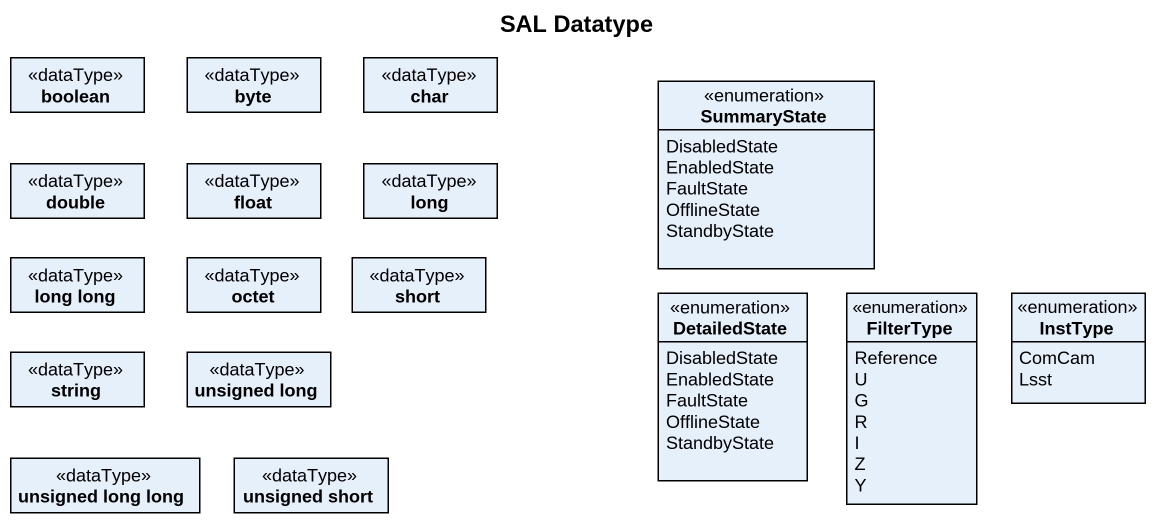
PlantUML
@startuml
title SAL Datatype
hide circle
hide empty members
class boolean <<dataType>>
class byte <<dataType>>
class char <<dataType>>
enum SummaryState {
  DisabledState
  EnabledState
  FaultState
  OfflineState
  StandbyState
}
class double <<dataType>>
class float <<dataType>>
class long <<dataType>>
class "long long" as long_long <<dataType>>
class octet <<dataType>>
class short <<dataType>>
enum DetailedState {
  DisabledState
  EnabledState
  FaultState
  OfflineState
  StandbyState
}
enum FilterType {
  Reference
  U
  G
  R
  I
  Z
  Y
}
enum InstType {
  ComCam
  Lsst
}
class string <<dataType>>
class "unsigned long" as unsigned_long <<dataType>>
class "unsigned long long" as unsigned_long_long <<dataType>>
class "unsigned short" as unsigned_short <<dataType>>
@enduml
